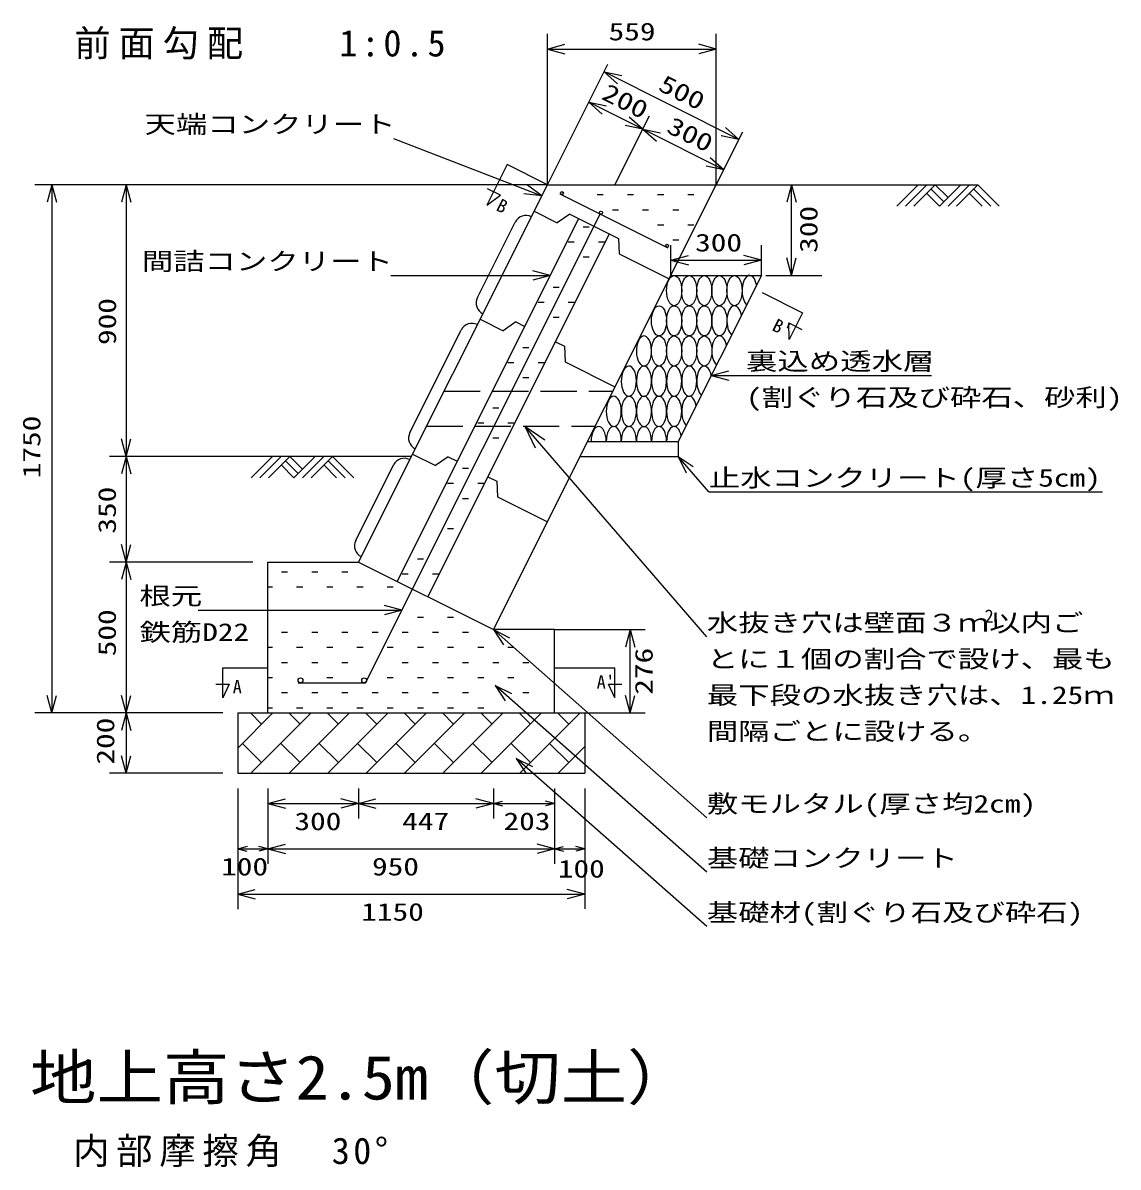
# Model space of a CAD drawing. Units: millimetres, scale not verified. Extents: x -10580 to 10511, y -7658 to 7278.
# Drawn here: x -5420 to -1790, y -2845 to 946 of the extents above; entities that cross this region are included whole.
import ezdxf
from ezdxf.enums import TextEntityAlignment as Align

# ---------------------------------------------------------------- set-up
doc = ezdxf.new("R2010")
doc.units = ezdxf.units.MM
doc.header["$LTSCALE"] = 40
doc.linetypes.add('DASHED3', pattern=[4, 3, -1])
doc.layers.add('0-0', color=7, linetype='Continuous')
doc.styles.add('ＭＳ ゴシック', font='')
doc.styles.get('ＭＳ ゴシック').set_extended_font_data('MS Gothic')

msp = doc.modelspace()

# ---------------------------------------------------------------- linework, layer by layer
at = {"layer": '0-0'}
for p, q in [((-3681.38, 409.8), (-3681.38, 909.8)), ((-3681.38, 859.8), (-3623.42, 875.33)), ((-3122.13, 859.8), (-3180.08, 875.33)), ((-3122.13, 409.8), (-3122.13, 909.8)), ((-3681.38, 859.8), (-3122.13, 859.8)), ((-3681.38, 859.8), (-3623.42, 844.27)), ((-3122.13, 859.8), (-3180.08, 844.27)), ((-3681.38, 409.8), (-3480.93, 809.8)), ((-3046.96, 559.8), (-3493.96, 783.8)), ((-3493.96, 783.8), (-3435.19, 771.71)), ((-3493.96, 783.8), (-3449.1, 743.95)), ((-3544.55, 684.03), (-3485.78, 671.95)), ((-3544.55, 684.03), (-3499.69, 644.19)), ((-3457.67, 409.8), (-3342.86, 638.89)), ((-3365.26, 594.19), (-3410.12, 634.04)), ((-3365.26, 594.19), (-3424.04, 606.27)), ((-3365.26, 594.19), (-3306.49, 582.11)), ((-3365.26, 594.19), (-3320.41, 554.34)), ((-3122.13, 409.8), (-3033.93, 585.8)), ((-3046.96, 559.8), (-3105.73, 571.88)), ((-3046.96, 559.8), (-3091.82, 599.65)), ((-4191.62, 563.7), (-3699.56, 373.5)), ((-3097.07, 459.8), (-3141.93, 499.64)), ((-3097.07, 459.8), (-3155.84, 471.88)), ((-3681.38, 409.8), (-5380, 409.8)), ((-5324.21, 409.8), (-5339.74, 351.84)), ((-5324.21, 409.8), (-5308.68, 351.84)), ((-5324.21, 409.8), (-5324.21, -1340.2)), ((-5077.16, 409.8), (-5092.69, 351.84)), ((-5077.16, 409.8), (-5061.63, 351.84)), ((-5077.16, 409.8), (-5077.16, -490.2)), ((-3699.56, 373.5), (-3759.22, 379.91)), ((-3699.56, 373.5), (-3748.02, 408.88)), ((-3122.13, 409.8), (-2254.68, 409.8)), ((-2872.46, 409.8), (-2887.99, 351.84)), ((-2872.46, 109.8), (-2872.46, 409.8)), ((-2872.46, 409.8), (-2856.93, 351.84)), ((-2452.67, 409.8), (-2523.38, 339.09)), ((-2424.39, 409.8), (-2495.1, 339.09)), ((-2396.1, 409.8), (-2466.81, 339.09)), ((-2424.39, 381.52), (-2381.96, 339.09)), ((-2410.25, 395.66), (-2367.82, 353.23)), ((-2396.1, 409.8), (-2353.68, 367.37)), ((-2311.25, 409.8), (-2381.96, 339.09)), ((-2282.97, 409.8), (-2353.68, 339.09)), ((-2254.68, 409.8), (-2325.39, 339.09)), ((-2282.97, 381.52), (-2240.54, 339.09)), ((-2268.82, 395.66), (-2212.26, 339.09)), ((-2254.68, 409.8), (-2183.97, 339.09)), ((-3516.24, 377.29), (-3496.24, 377.29)), ((-3416.24, 377.29), (-3396.24, 377.29)), ((-3316.24, 377.29), (-3296.24, 377.29)), ((-3216.24, 377.29), (-3196.24, 377.29)), ((-3466.24, 327.29), (-3446.24, 327.29)), ((-3366.24, 327.29), (-3346.24, 327.29)), ((-3266.24, 327.29), (-3246.24, 327.29)), ((-3562.64, 270.89), (-3542.64, 270.89)), ((-3316.24, 277.29), (-3296.24, 277.29)), ((-3216.24, 277.29), (-3196.24, 277.29)), ((-3612.64, 220.89), (-3592.64, 220.89)), ((-3512.64, 220.89), (-3492.64, 220.89)), ((-3272.46, 109.8), (-3272.46, 209.8)), ((-3266.24, 227.29), (-3246.24, 227.29)), ((-2972.46, 109.8), (-2972.46, 209.8)), ((-3562.64, 170.89), (-3542.64, 170.89)), ((-3272.46, 159.8), (-3214.51, 175.33)), ((-3272.46, 159.8), (-2972.46, 159.8)), ((-3272.46, 159.8), (-3214.51, 144.27)), ((-2972.46, 159.8), (-3030.42, 175.33)), ((-2972.46, 159.8), (-3030.42, 144.27)), ((-2872.46, 109.8), (-2887.99, 167.75)), ((-2872.46, 109.8), (-2856.93, 167.75)), ((-3671.91, 109.5), (-3729.86, 125.03)), ((-4200.71, 109.5), (-3671.91, 109.5)), ((-3671.91, 109.5), (-3729.86, 93.98)), ((-2957.46, 109.8), (-2772.46, 109.8)), ((-3662.64, 70.89), (-3642.64, 70.89)), ((-3712.64, 20.88), (-3692.64, 20.88)), ((-3612.64, 20.88), (-3592.64, 20.88)), ((-3662.64, -29.12), (-3642.64, -29.12)), ((-3762.64, -129.12), (-3742.64, -129.12)), ((-3812.64, -179.12), (-3792.64, -179.12)), ((-3712.64, -179.12), (-3692.64, -179.12)), ((-3138.52, -221.58), (-3080.56, -206.05)), ((-3138.52, -221.58), (-2408.2, -221.58)), ((-3138.52, -221.58), (-3080.56, -237.11)), ((-3762.64, -229.12), (-3742.64, -229.12)), ((-3862.64, -329.12), (-3842.64, -329.12)), ((-3912.64, -379.12), (-3892.64, -379.12)), ((-3812.64, -379.12), (-3792.64, -379.12)), ((-3756.52, -390.2), (-3721.65, -462.2)), ((-5077.16, -490.2), (-5092.69, -432.25)), ((-5077.16, -490.2), (-5061.63, -432.25)), ((-3862.64, -429.12), (-3842.64, -429.12)), ((-4132.38, -490.2), (-5132.95, -490.2)), ((-5077.16, -490.2), (-5092.69, -548.16)), ((-5077.16, -490.2), (-5061.63, -548.16)), ((-4592.27, -490.2), (-4662.98, -560.91)), ((-4563.98, -490.2), (-4634.69, -560.91)), ((-4535.7, -490.2), (-4606.41, -560.91)), ((-4535.7, -490.2), (-4493.27, -532.63)), ((-4450.85, -490.2), (-4521.56, -560.91)), ((-4422.56, -490.2), (-4493.27, -560.91)), ((-4394.28, -490.2), (-4464.99, -560.91)), ((-4394.28, -490.2), (-4323.57, -560.91)), ((-3248.08, -490.2), (-3222.03, -544.26)), ((-4563.98, -518.49), (-4521.56, -560.91)), ((-4549.84, -504.35), (-4507.42, -546.77)), ((-4422.56, -518.49), (-4380.14, -560.91)), ((-4408.42, -504.35), (-4351.85, -560.91)), ((-3962.64, -529.12), (-3942.64, -529.12)), ((-4012.64, -579.12), (-3992.64, -579.12)), ((-3912.64, -579.12), (-3892.64, -579.12)), ((-3962.64, -629.12), (-3942.64, -629.12)), ((-3146.7, -607.97), (-1841.7, -607.97)), ((-4012.64, -729.12), (-3992.64, -729.12)), ((-5077.16, -840.2), (-5092.69, -782.25)), ((-5077.16, -840.2), (-5061.63, -782.25)), ((-4112.64, -829.12), (-4092.64, -829.12)), ((-4657.77, -840.2), (-5132.95, -840.2)), ((-5077.16, -840.2), (-5092.69, -898.16)), ((-5077.16, -840.2), (-5061.63, -898.16)), ((-4562.64, -872.71), (-4542.64, -872.71)), ((-4462.64, -872.71), (-4442.64, -872.71)), ((-4362.64, -872.71), (-4342.64, -872.71)), ((-4162.64, -879.12), (-4142.64, -879.12)), ((-4062.64, -879.12), (-4042.64, -879.12)), ((-4607.77, -922.71), (-4592.64, -922.71)), ((-4512.64, -922.71), (-4492.64, -922.71)), ((-4412.64, -922.71), (-4392.64, -922.71)), ((-4312.64, -922.71), (-4292.64, -922.71)), ((-4212.64, -922.71), (-4192.64, -922.71)), ((-4163.75, -999.22), (-4221.71, -983.69)), ((-4112.64, -1022.71), (-4092.64, -1022.71)), ((-4012.64, -1022.71), (-3992.64, -1022.71)), ((-4562.64, -1072.71), (-4542.64, -1072.71)), ((-4462.64, -1072.71), (-4442.64, -1072.71)), ((-4362.64, -1072.71), (-4342.64, -1072.71)), ((-4262.64, -1072.71), (-4242.64, -1072.71)), ((-4162.64, -1072.71), (-4142.64, -1072.71)), ((-4062.64, -1072.71), (-4042.64, -1072.71)), ((-3962.64, -1072.71), (-3942.64, -1072.71)), ((-3153.22, -1687.97), (-3860.77, -1064.2)), ((-3860.77, -1064.2), (-3807.03, -1090.88)), ((-3860.77, -1064.2), (-3827.57, -1114.18)), ((-3657.77, -1064.2), (-3357.77, -1064.2)), ((-3407.77, -1064.2), (-3423.3, -1122.16)), ((-3407.77, -1064.2), (-3392.24, -1122.16)), ((-3407.77, -1340.2), (-3407.77, -1064.2)), ((-4607.77, -1122.71), (-4592.64, -1122.71)), ((-4512.64, -1122.71), (-4492.64, -1122.71)), ((-4412.64, -1122.71), (-4392.64, -1122.71)), ((-4312.64, -1122.71), (-4292.64, -1122.71)), ((-4212.64, -1122.71), (-4192.64, -1122.71)), ((-4112.64, -1122.71), (-4092.64, -1122.71)), ((-4012.64, -1122.71), (-3992.64, -1122.71)), ((-3912.64, -1122.71), (-3892.64, -1122.71)), ((-3812.64, -1122.71), (-3792.64, -1122.71)), ((-4562.64, -1172.71), (-4542.64, -1172.71)), ((-4462.64, -1172.71), (-4442.64, -1172.71)), ((-4362.64, -1172.71), (-4342.64, -1172.71)), ((-4162.64, -1172.71), (-4142.64, -1172.71)), ((-4062.64, -1172.71), (-4042.64, -1172.71)), ((-3962.64, -1172.71), (-3942.64, -1172.71)), ((-3862.64, -1172.71), (-3842.64, -1172.71)), ((-3762.64, -1172.71), (-3742.64, -1172.71)), ((-4607.77, -1222.71), (-4592.64, -1222.71)), ((-4412.64, -1222.71), (-4392.64, -1222.71)), ((-4212.64, -1222.71), (-4192.64, -1222.71)), ((-4112.64, -1222.71), (-4092.64, -1222.71)), ((-4012.64, -1222.71), (-3992.64, -1222.71)), ((-3912.64, -1222.71), (-3892.64, -1222.71)), ((-3153.22, -1867.97), (-3854.7, -1249.56)), ((-3854.7, -1249.56), (-3800.95, -1276.24)), ((-3854.7, -1249.56), (-3821.49, -1299.53)), ((-3812.64, -1222.71), (-3792.64, -1222.71)), ((-5324.21, -1340.2), (-5339.74, -1282.25)), ((-5324.21, -1340.2), (-5308.68, -1282.25)), ((-5077.16, -1340.2), (-5092.69, -1282.25)), ((-5077.16, -1340.2), (-5061.63, -1282.25)), ((-4562.64, -1272.71), (-4542.64, -1272.71)), ((-4462.64, -1272.71), (-4442.64, -1272.71)), ((-4362.64, -1272.71), (-4342.64, -1272.71)), ((-4262.64, -1272.71), (-4242.64, -1272.71)), ((-4162.64, -1272.71), (-4142.64, -1272.71)), ((-4062.64, -1272.71), (-4042.64, -1272.71)), ((-3962.64, -1272.71), (-3942.64, -1272.71)), ((-3762.64, -1272.71), (-3742.64, -1272.71)), ((-3407.77, -1340.2), (-3423.3, -1282.25)), ((-3407.77, -1340.2), (-3392.24, -1282.25)), ((-4607.77, -1322.71), (-4592.64, -1322.71)), ((-4512.64, -1322.71), (-4492.64, -1322.71)), ((-4412.64, -1322.71), (-4392.64, -1322.71)), ((-4312.64, -1322.71), (-4292.64, -1322.71)), ((-4212.64, -1322.71), (-4192.64, -1322.71)), ((-4112.64, -1322.71), (-4092.64, -1322.71)), ((-4012.64, -1322.71), (-3992.64, -1322.71)), ((-3912.64, -1322.71), (-3892.64, -1322.71)), ((-4757.77, -1340.2), (-5380, -1340.2)), ((-5077.16, -1340.2), (-5092.69, -1398.16)), ((-5077.16, -1340.2), (-5061.63, -1398.16)), ((-4707.77, -1456.34), (-4591.64, -1340.2)), ((-4628.78, -1377.34), (-4665.91, -1340.2)), ((-4664.36, -1540.2), (-4464.36, -1340.2)), ((-4501.5, -1377.34), (-4538.63, -1340.2)), ((-4537.08, -1540.2), (-4337.08, -1340.2)), ((-4374.22, -1377.34), (-4411.36, -1340.2)), ((-4409.8, -1540.2), (-4209.8, -1340.2)), ((-4246.94, -1377.34), (-4284.07, -1340.2)), ((-4282.52, -1540.2), (-4082.52, -1340.2)), ((-4119.66, -1377.34), (-4156.8, -1340.2)), ((-4155.24, -1540.2), (-3955.24, -1340.2)), ((-3992.38, -1377.34), (-4029.52, -1340.2)), ((-4027.96, -1540.2), (-3827.96, -1340.2)), ((-3865.1, -1377.34), (-3902.24, -1340.2)), ((-3900.68, -1540.2), (-3700.68, -1340.2)), ((-3737.82, -1377.34), (-3774.96, -1340.2)), ((-3773.41, -1540.2), (-3573.41, -1340.2)), ((-3610.54, -1377.34), (-3647.68, -1340.2)), ((-3557.77, -1340.2), (-3357.77, -1340.2)), ((-4628.78, -1504.62), (-4692.41, -1440.98)), ((-4501.5, -1504.62), (-4565.14, -1440.98)), ((-4374.22, -1504.62), (-4437.86, -1440.98)), ((-4246.94, -1504.62), (-4310.58, -1440.98)), ((-4119.66, -1504.62), (-4183.3, -1440.98)), ((-3992.38, -1504.62), (-4056.02, -1440.98)), ((-3865.1, -1504.62), (-3928.74, -1440.98)), ((-3737.82, -1504.62), (-3801.46, -1440.98)), ((-3610.54, -1504.62), (-3674.18, -1440.98)), ((-3646.13, -1540.2), (-3557.77, -1451.85)), ((-5077.16, -1540.2), (-5092.69, -1482.25)), ((-5077.16, -1540.2), (-5061.63, -1482.25)), ((-3153.22, -2047.97), (-3784.73, -1491.25)), ((-3784.73, -1491.25), (-3730.98, -1517.92)), ((-3784.73, -1491.25), (-3751.52, -1541.22)), ((-4757.77, -1540.2), (-5132.95, -1540.2)), ((-4707.77, -1590.2), (-4707.77, -1990.2)), ((-4607.77, -1590.2), (-4607.77, -1840.2)), ((-4307.77, -1590.2), (-4307.77, -1690.2)), ((-3860.77, -1590.2), (-3860.77, -1690.2)), ((-3657.77, -1590.2), (-3657.77, -1840.2)), ((-3557.77, -1590.2), (-3557.77, -1989.58)), ((-4607.77, -1640.2), (-4549.82, -1624.67)), ((-4307.77, -1640.2), (-4365.73, -1624.67)), ((-4307.77, -1640.2), (-4249.82, -1624.67)), ((-3860.77, -1640.2), (-3918.73, -1624.67)), ((-4607.77, -1640.2), (-4307.77, -1640.2)), ((-4607.77, -1640.2), (-4549.82, -1655.73)), ((-4307.77, -1640.2), (-4365.73, -1655.73)), ((-4307.77, -1640.2), (-4249.82, -1655.73)), ((-3860.77, -1640.2), (-3918.73, -1655.73)), ((-3860.77, -1640.2), (-3830.77, -1632.17)), ((-3860.77, -1640.2), (-3830.77, -1648.24)), ((-3657.77, -1640.2), (-3687.77, -1632.17)), ((-3657.77, -1640.2), (-3687.77, -1648.24)), ((-4707.77, -1790.2), (-4675.1, -1781.45)), ((-3657.77, -1790.2), (-3715.73, -1774.67)), ((-4707.77, -1790.2), (-4677.77, -1798.24)), ((-4607.77, -1790.2), (-4637.77, -1782.17)), ((-4607.77, -1790.2), (-4637.77, -1798.24)), ((-4607.77, -1790.2), (-4549.82, -1805.73)), ((-4607.77, -1790.2), (-3657.77, -1790.2)), ((-3657.77, -1790.2), (-3715.73, -1805.73)), ((-3657.77, -1790.2), (-3627.77, -1782.17)), ((-3657.77, -1790.2), (-3627.77, -1798.24)), ((-3657.77, -1790.2), (-3557.77, -1790.2)), ((-3557.77, -1790.2), (-3587.77, -1782.17)), ((-3557.77, -1790.2), (-3587.77, -1798.24)), ((-4707.77, -1940.2), (-4649.82, -1924.67)), ((-3557.77, -1940.2), (-3615.73, -1924.67)), ((-4707.77, -1940.2), (-4649.82, -1955.73)), ((-4707.77, -1940.2), (-3557.77, -1940.2)), ((-3557.77, -1940.2), (-3615.73, -1955.73))]:
    msp.add_line(p, q, dxfattribs=at)
at = {"layer": '0-0', "color": 3}
for p, q in [((-3815.48, 477), (-3882.68, 342.89)), ((-3681.38, 409.8), (-3815.48, 477)), ((-3657.77, -1190.2), (-3457.77, -1190.2)), ((-3457.77, -1290.2), (-3457.77, -1190.2))]:
    msp.add_line(p, q, dxfattribs=at)
at = {"layer": '0-0', "color": 2}
for p, q in [((-4307.77, -840.2), (-3681.38, 409.8)), ((-3860.77, -1064.2), (-3122.13, 409.8)), ((-3681.38, 409.8), (-3122.13, 409.8)), ((-3725.36, 322.03), (-3649.36, 283.95)), ((-3606.85, 312.98), (-3649.36, 283.95)), ((-3606.85, 312.98), (-3445.93, 232.34)), ((-4179.93, -904.27), (-3577.35, 298.2)), ((-3913.44, 35.98), (-3788, 286.31)), ((-4078.01, -955.34), (-3475.43, 247.12)), ((-3445.93, 232.34), (-3443.74, 180.91)), ((-3443.74, 180.91), (-3278.36, 98.03)), ((-3272.46, 109.8), (-2972.46, 109.8)), ((-3904.56, -35.58), (-3828.57, -73.66)), ((-4137.45, -411.03), (-3967.2, -71.3)), ((-3786.06, -44.63), (-3828.57, -73.66)), ((-3786.06, -44.63), (-3756.55, -59.41)), ((-3654.64, -110.49), (-3625.13, -125.27)), ((-3625.13, -125.27), (-3622.94, -176.7)), ((-3622.94, -176.7), (-3457.56, -259.58)), ((-3548.08, -440.2), (-3248.08, -440.2)), ((-4128.57, -482.59), (-4052.58, -520.68)), ((-4010.06, -491.64), (-4052.58, -520.68)), ((-4010.06, -491.64), (-3980.56, -506.43)), ((-3573.13, -490.2), (-3248.08, -490.2)), ((-4316.65, -768.64), (-4191.21, -518.32)), ((-3878.64, -557.5), (-3849.14, -572.29)), ((-3849.14, -572.29), (-3846.95, -623.72)), ((-3846.95, -623.72), (-3681.57, -706.59)), ((-4607.77, -1340.2), (-4607.77, -840.2)), ((-4607.77, -840.2), (-4307.77, -840.2)), ((-4307.77, -840.2), (-3860.77, -1064.2)), ((-3657.77, -1064.2), (-3860.77, -1064.2)), ((-3657.77, -1340.2), (-3657.77, -1064.2)), ((-4707.77, -1340.2), (-4707.77, -1540.2)), ((-4707.77, -1340.2), (-3557.77, -1340.2)), ((-3557.77, -1340.2), (-3557.77, -1540.2)), ((-4707.77, -1540.2), (-3557.77, -1540.2))]:
    msp.add_line(p, q, dxfattribs=at)
at = {"layer": '0-0', "color": 5}
for p, q in [((-3640.33, 380.09), (-3282.72, 200.89)), ((-4284.51, -1240.2), (-3506.23, 312.89)), ((-4507.77, -1240.2), (-4284.51, -1240.2))]:
    msp.add_line(p, q, dxfattribs=at)
at = {"layer": '0-0', "linetype": 'DASHED3'}
for p, q in [((-4024.03, -273.98), (-3464.78, -273.98)), ((-4082.27, -390.2), (-3523.02, -390.2))]:
    msp.add_line(p, q, dxfattribs=at)
at = {"layer": '0-0'}
for points in [[(-3097.07, 459.8), (-3365.26, 594.19), (-3544.55, 684.03)], [(-3153.22, -1087.97), (-3756.52, -390.2), (-3690.32, -435.11)], [(-5077.16, -490.2), (-5077.16, -840.2), (-5077.16, -1340.2), (-5077.16, -1540.2)], [(-3146.7, -607.97), (-3248.08, -490.2), (-3198.5, -523.99)], [(-4838.52, -999.22), (-4163.75, -999.22), (-4221.71, -1014.75)], [(-4307.77, -1640.2), (-3860.77, -1640.2), (-3657.77, -1640.2)], [(-4707.77, -1790.2), (-4607.77, -1790.2), (-4549.82, -1774.67)]]:
    msp.add_lwpolyline(points, dxfattribs=at)
at = {"layer": '0-0', "color": 3}
for points in [[(-3882.68, 342.89), (-3837.39, 375.9), (-3880.51, 396.71)], [(-2969.96, 53.29), (-2835.85, -13.91), (-2880.65, -103.31), (-2881.32, -47.27), (-2838.85, -69.36)], [(-4757.77, -1290.2), (-4757.77, -1190.2), (-4607.77, -1190.2)], [(-4780.13, -1244.57), (-4736.3, -1244.57), (-4757.77, -1290.2)], [(-3457.77, -1290.2), (-3478.93, -1244.57), (-3435.09, -1244.57)]]:
    msp.add_lwpolyline(points, dxfattribs=at)
at = {"layer": '0-0', "color": 2}
msp.add_lwpolyline([(-2972.46, 109.8), (-3248.08, -440.2), (-3248.08, -490.2)], dxfattribs=at)
at = {"layer": '0-0', "color": 5}
for centre, radius in [((-3633.62, 382.32), 5), ((-3503.99, 317.36), 5), ((-3284.95, 207.6), 5), ((-4499.77, -1232.2), 8), ((-4288.79, -1232.11), 8)]:
    msp.add_circle(centre, radius, dxfattribs=at)
at = {"layer": '0-0', "color": 2}
for centre, start, end in [((-3752.24, 268.39), 63.38081, 153.38367), ((-3877.68, 18.06), 153.38316, 243.38383), ((-3931.44, -89.22), 63.38148, 153.38376), ((-4101.69, -428.95), 153.38359, 243.38434), ((-4155.45, -536.24), 63.38333, 153.38376), ((-4280.89, -786.56), 153.38383, 243.384)]:
    msp.add_arc(centre, 40, start, end, dxfattribs=at)
at = {"layer": '0-0'}
for centre in [(-3261.59, 59.17), (-3211.59, 59.17), (-3161.59, 59.17), (-3111.59, 59.17), (-3061.59, 59.17), (-3311.59, -40.83), (-3261.59, -40.83), (-3211.59, -40.83), (-3161.59, -40.83), (-3111.59, -40.83), (-3311.59, -140.83), (-3261.59, -140.83), (-3211.59, -140.83), (-3161.59, -140.83)]:
    msp.add_ellipse(centre, major_axis=(0, 50), ratio=0.5, dxfattribs=at)
for centre, start_param, end_param in [((-3011.59, 59.17), 5.097456, 9.037491), ((-3061.59, -40.83), 5.1008755, 9.0340715), ((-3361.59, -140.83), 1.4206502, 7.7038329), ((-3111.59, -140.83), 5.1042835, 9.0306554), ((-3361.59, -240.83), 3.2783111, 9.5614937), ((-3311.59, -240.83), 3.0422709, 9.3254535), ((-3161.59, -240.83), 5.1077083, 9.0272282), ((-3411.59, -240.83), 3.1604281, 9.4436108), ((-3261.59, -240.83), 3.1598819, 9.4430646), ((-3211.59, -240.83), 3.1597035, 9.4428861), ((-3461.59, -340.83), 3.1604281, 9.4436108), ((-3411.59, -340.83), 3.2783111, 9.5614937), ((-3361.59, -340.83), 3.0422709, 9.3254535), ((-3311.59, -340.83), 3.1598819, 9.4430646), ((-3261.59, -340.83), 3.1597035, 9.4428861), ((-3211.59, -340.83), 5.1111145, 9.0238273), ((-3511.59, -440.83), 4.7249666, 7.8414041), ((-3461.59, -440.83), 4.7249644, 7.8414062), ((-3411.59, -440.83), 4.7249666, 7.8414062), ((-3361.59, -440.83), 4.7249666, 7.8414062), ((-3311.59, -440.83), 4.7249644, 7.8414062), ((-3261.59, -440.83), 5.1145015, 7.8414062)]:
    msp.add_ellipse(centre, major_axis=(0, 50), ratio=0.5, start_param=start_param, end_param=end_param, dxfattribs=at)

# ---------------------------------------------------------------- texts
at = {"layer": '0-0', "style": 'ＭＳ ゴシック', "width": 1.3}
for s, p in [('559', (-3478.79, 870.81)), ('天端コンクリート', (-5016.62, 563.7)), ('300', (-3192.1, 171.42)), ('間詰コンクリート', (-5025.71, 109.5)), ('裏込め透水層', (-3023.2, -221.58)), ('(割ぐり石及び砕石、砂利)', (-3023.2, -341.58)), ('止水コンクリート(厚さ5cm)', (-3146.7, -607.97)), ('根元', (-5033.53, -999.22)), ('水抜き穴は壁面３ｍ以内ご', (-3153.22, -1087.97)), ('鉄筋D22', (-5033.53, -1119.23)), ('とに１個の割合で設け、最も', (-3153.22, -1207.97)), ('最下段の水抜き穴は、1.25ｍ', (-3153.22, -1327.97)), ('間隔ごとに設ける。', (-3153.22, -1447.97)), ('敷モルタル(厚さ均2cm)', (-3153.22, -1687.97)), ('300', (-4519.99, -1746.16)), ('447', (-4162.8, -1746.16)), ('203', (-3827.04, -1746.16)), ('基礎コンクリート', (-3153.22, -1867.97)), ('100', (-4762.88, -1896.18)), ('950', (-4262.81, -1896.18)), ('100', (-3647.03, -1903.33)), ('1150', (-4298.53, -2046.2)), ('基礎材(割ぐり石及び砕石)', (-3153.22, -2047.97))]:
    msp.add_text(s, height=58.65, dxfattribs=at).set_placement(p, align=Align.BOTTOM_LEFT)
for s, rotation, p in [('500', 333.384, (-3325.94, 709.01)), ('200', 333.384, (-3514, 680.08)), ('300', 333.384, (-3298.82, 569.78)), ('300', 90, (-2768.95, 184.37)), ('900', 90, (-5093.7, -121.09)), ('1750', 90, (-5344.43, -562.53)), ('350', 90, (-5094.09, -746.14)), ('500', 90, (-5094.09, -1152.42)), ('276', 90, (-3315.16, -1279.88)), ('200', 90, (-5099.54, -1511.41))]:
    msp.add_text(s, height=58.65, rotation=rotation, dxfattribs=at).set_placement(p, align=Align.BOTTOM_LEFT)
at = {"layer": '0-0', "color": 4, "style": 'ＭＳ ゴシック'}
for s, p in [('B', (-3860.64, 315.06)), ("B'", (-2946.26, -82.8))]:
    msp.add_text(s, height=43.99, rotation=333.384, dxfattribs=at).set_placement(p, align=Align.BOTTOM_LEFT)
for s, p in [('2', (-2232.39, -1054.56)), ("A'", (-3518.17, -1272.6)), ('A', (-4724.35, -1288.4))]:
    msp.add_text(s, height=43.99, dxfattribs=at).set_placement(p, align=Align.BOTTOM_LEFT)
at = {"layer": '0-0', "color": 3, "style": 'ＭＳ ゴシック', "width": 1.1}
msp.add_text('地上高さ2.5m（切土）', height=146.6, dxfattribs=at).set_placement((-5395.91, -2665.07), align=Align.BOTTOM_LEFT)
at = {"layer": '0-0', "char_height": 87.98, "attachment_point": 7, "style": 'ＭＳ ゴシック'}
for s, insert in [('\\T1.22;\u3000前面勾配\u3000\u30001:0.5', (-5395.91, 824.93)), ('\\T1.19;\u3000内部摩擦角\u300030°', (-5395.92, -2845.07))]:
    msp.add_mtext(s, dxfattribs=dict(at, insert=insert))

doc.saveas('drawing.dxf')
